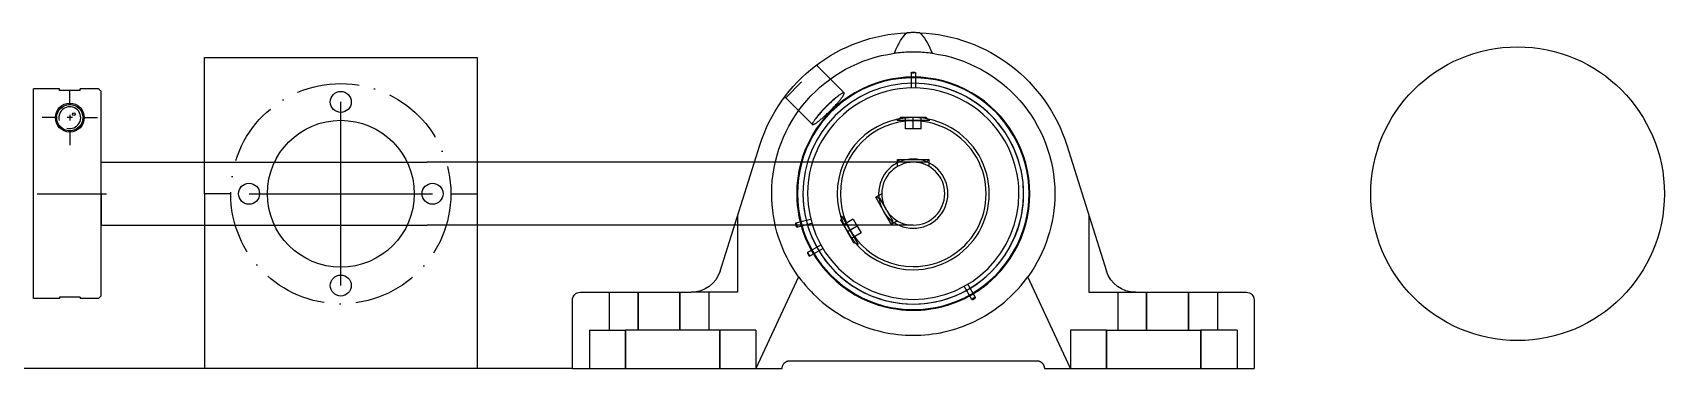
# Model space of a CAD drawing. Header units: millimetres. Extents: x -29 to 3384, y -388 to 1226.
# Drawn here: x 1731 to 2042.2, y -27.3 to 36.7 of the extents above; entities that cross this region are included whole.
import ezdxf

# ---------------------------------------------------------------- set-up
doc = ezdxf.new("R2010")
doc.units = ezdxf.units.MM
doc.linetypes.add('ACAD_ISO10W100', pattern=[18, 12, -3, 0, -3])
doc.linetypes.add('CENTER', pattern=[50.8, 31.75, -6.35, 6.35, -6.35])
for name, color, linetype in [('DEFAULT_1', 7, 'CENTER'), ('HIDDEN', 7, 'Continuous'), ('THICK', 7, 'Continuous')]:
    doc.layers.add(name, color=color, linetype=linetype)

msp = doc.modelspace()

# ---------------------------------------------------------------- linework, layer by layer
for p, q in [((1763.73081, 5.95192), (1763.73081, 31.95192)), ((1763.73081, 31.95192), (1815.73081, 31.95192)), ((1815.73081, 31.95192), (1815.73081, 5.95192)), ((1789.73081, -11.54808), (1789.73081, 23.45192)), ((1744.05018, 5.96013), (1744.05018, 11.96013)), ((1744.05018, 11.96013), (1806.20045, 11.96013)), ((1898.91512, 11.96013), (1806.20121, 11.96013)), ((1744.05018, 5.96013), (1744.05018, -0.03987)), ((1768.73081, 5.95192), (1763.73081, 5.95192)), ((1763.73081, 5.95192), (1763.73081, -27.33987)), ((1768.73081, 5.95192), (1768.73081, 5.95192)), ((1772.23081, 5.95192), (1807.23081, 5.95192)), ((1810.73081, 5.95192), (1810.73081, 5.95192)), ((1810.73081, 5.95192), (1815.73081, 5.95192)), ((1815.73081, 5.95192), (1815.73081, -27.33987)), ((1744.05018, -0.03987), (1806.2012, -0.03987)), ((1898.91512, -0.03987), (1806.2012, -0.03987)), ((1898.91512, -0.03987), (1898.91512, -0.03987)), ((1833.91512, -27.33987), (1712.56101, -27.33987))]:
    msp.add_line(p, q)
at = {"color": 7, "linetype": 'Continuous'}
for p, q in [((1731.15018, -14.03987), (1731.15018, 25.94412)), ((1736.05018, 25.94412), (1731.15018, 25.94412)), ((1736.05018, 25.64388), (1736.05018, 25.94412)), ((1740.05018, 25.64388), (1736.05018, 25.64388)), ((1743.55018, 25.94412), (1740.05018, 25.94412)), ((1740.05018, 25.64388), (1740.05018, 25.94412)), ((1744.05018, -13.53987), (1744.05018, 25.44371)), ((1736.05018, -14.03987), (1731.15018, -14.03987)), ((1740.05018, -13.73987), (1736.05018, -13.73987)), ((1736.05018, -13.73987), (1736.05018, -14.03987)), ((1740.05018, -13.73987), (1740.05018, -14.03987)), ((1743.55018, -14.03987), (1740.05018, -14.03987)), ((1744.05018, -13.53987), (1743.55018, -14.03987))]:
    msp.add_line(p, q, dxfattribs=at)
at = {"color": 2, "linetype": 'Continuous'}
for p, q in [((1738.57518, 20.46013), (1737.52518, 20.46013)), ((1738.05018, 20.98513), (1738.05018, 19.93513))]:
    msp.add_line(p, q, dxfattribs=at)
for centre, radius in [((2014.16595, 5.96013), 28), ((1789.73081, 23.45192), 2), ((1789.73081, 5.95192), 14), ((1772.23081, 5.95192), 2), ((1807.23081, 5.95192), 2), ((1789.73081, -11.54808), 2)]:
    msp.add_circle(centre, radius)
at = {"linetype": 'ACAD_ISO10W100'}
msp.add_circle((1789.73081, 5.95192), 21, dxfattribs=at)
at = {"color": 7, "linetype": 'Continuous'}
for radius in [2.75, 2.5]:
    msp.add_circle((1738.05018, 20.46013), radius, dxfattribs=at)
at = {"color": 2, "linetype": 'Continuous'}
msp.add_circle((1738.82679, 21.12562), 0.25, dxfattribs=at)
msp.add_arc((1738.05018, 20.46013), 2.08333, 255, 195, dxfattribs=at)
at = {"color": 7, "linetype": 'Continuous'}
for points, start_tangent, end_tangent in [([(1743.55018, 25.94412), (1743.71723, 25.77694), (1743.8839, 25.61013), (1744.05018, 25.44371)], (0.706823655, -0.707389794), (0.706808934, -0.707404503)), ([(1738.05018, 17.96013, 4.00027), (1737.56245, 18.00817, 4.00027), (1737.09347, 18.15043, 4.00027), (1736.66125, 18.38145, 4.00027), (1736.28241, 18.69236, 4.00027), (1735.97151, 19.0712, 4.00027), (1735.74048, 19.50342, 4.00027), (1735.59822, 19.9724, 4.00027), (1735.55018, 20.46013, 4.00027), (1735.59822, 20.94785, 4.00027), (1735.74048, 21.41684, 4.00027), (1735.97151, 21.84905, 4.00027), (1736.28241, 22.2279, 4.00027), (1736.66125, 22.5388, 4.00027), (1737.09347, 22.76983, 4.00027), (1737.56245, 22.91209, 4.00027), (1738.05018, 22.96013, 4.00027)], (-0.999998276, 0.001856803), (0.999998276, 0.001856803)), ([(1738.05018, 22.96013, 4.00027), (1738.53791, 22.91209, 4.00027), (1739.00689, 22.76983, 4.00027), (1739.43911, 22.5388, 4.00027), (1739.81795, 22.2279, 4.00027), (1740.12885, 21.84905, 4.00027), (1740.35988, 21.41684, 4.00027), (1740.50214, 20.94785, 4.00027), (1740.55018, 20.46013, 4.00027), (1740.50214, 19.9724, 4.00027), (1740.35988, 19.50342, 4.00027), (1740.12885, 19.0712, 4.00027), (1739.81795, 18.69236, 4.00027), (1739.43911, 18.38145, 4.00027), (1739.00689, 18.15043, 4.00027), (1738.53791, 18.00817, 4.00027), (1738.05018, 17.96013, 4.00027)], (0.999998276, -0.001856803), (-0.999998276, -0.001856803))]:
    msp.add_spline(points, degree=3, dxfattribs=dict(at, start_tangent=start_tangent, end_tangent=end_tangent))
at = {"layer": 'DEFAULT_1', "color": 2, "linetype": 'CENTER'}
for p, q in [((1738.05018, 23.08513), (1738.05018, 25.71013)), ((1735.42518, 20.46013), (1732.80018, 20.46013)), ((1740.67518, 20.46013), (1743.30018, 20.46013)), ((1738.05018, 17.83513), (1738.05018, 15.21013)), ((1681.05018, 5.96013), (1745.05018, 5.96013))]:
    msp.add_line(p, q, dxfattribs=at)
at = {"layer": 'HIDDEN'}
for p, q in [((1880.64631, 30.28602), (1880.64631, 30.6328)), ((1885.7335, 25.19882), (1880.64631, 30.28602)), ((1898.51512, 29.04107), (1898.51561, 29.04477)), ((1898.51561, 29.03737), (1898.51512, 29.04107)), ((1898.51512, 29.04107), (1898.51512, 26.11301)), ((1898.51561, 29.04477), (1898.51709, 29.04852)), ((1898.51709, 29.03362), (1898.51561, 29.03737)), ((1898.51709, 29.04852), (1898.51957, 29.05229)), ((1898.51957, 29.02984), (1898.51709, 29.03362)), ((1898.51957, 29.05229), (1898.52305, 29.05608)), ((1898.52305, 29.02606), (1898.51957, 29.02984)), ((1898.52305, 29.05608), (1898.52753, 29.05985)), ((1898.52754, 29.02228), (1898.52305, 29.02606)), ((1898.52753, 29.05985), (1898.53303, 29.06359)), ((1898.53304, 29.01853), (1898.52754, 29.02228)), ((1898.53303, 29.06359), (1898.53955, 29.06729)), ((1898.53955, 29.01482), (1898.53304, 29.01853)), ((1898.53955, 29.06729), (1898.54708, 29.07092)), ((1898.54709, 29.01118), (1898.53955, 29.01482)), ((1898.54708, 29.07092), (1898.55563, 29.07448)), ((1898.55564, 29.00762), (1898.54709, 29.01118)), ((1898.55563, 29.07448), (1898.56512, 29.07793)), ((1898.56513, 29.00415), (1898.55564, 29.00762)), ((1898.56512, 29.07793), (1898.57549, 29.08129)), ((1898.5755, 29.00079), (1898.56513, 29.00415)), ((1898.57549, 29.08129), (1898.58667, 29.08452)), ((1898.58668, 28.99754), (1898.5755, 29.00079)), ((1898.58667, 29.08452), (1898.59859, 29.08762)), ((1898.5986, 28.99443), (1898.58668, 28.99754)), ((1898.59859, 29.08762), (1898.61118, 29.09058)), ((1898.61118, 28.99146), (1898.5986, 28.99443)), ((1898.61118, 29.09058), (1898.62436, 29.09338)), ((1898.62437, 28.98865), (1898.61118, 28.99146)), ((1898.62436, 29.09338), (1898.63811, 29.09602)), ((1898.63812, 28.986), (1898.62437, 28.98865)), ((1898.63811, 29.09602), (1898.65269, 29.09854)), ((1898.6527, 28.98346), (1898.63812, 28.986)), ((1898.65269, 29.09854), (1898.66815, 29.10096)), ((1898.66816, 28.98103), (1898.6527, 28.98346)), ((1898.66815, 29.10096), (1898.68441, 29.10326)), ((1898.68442, 28.97872), (1898.66816, 28.98103)), ((1898.68441, 29.10326), (1898.70141, 29.10542)), ((1898.70141, 28.97655), (1898.68442, 28.97872)), ((1898.70141, 29.10542), (1898.71907, 29.10743)), ((1898.71908, 28.97453), (1898.70141, 28.97655)), ((1898.71907, 29.10743), (1898.73734, 29.10927)), ((1898.73734, 28.97267), (1898.71908, 28.97453)), ((1898.73734, 29.10927), (1898.75614, 29.11094)), ((1898.75614, 28.97099), (1898.73734, 28.97267)), ((1898.75614, 29.11094), (1898.77541, 29.11241)), ((1898.77541, 28.96951), (1898.75614, 28.97099)), ((1898.77541, 29.11241), (1898.79505, 29.11369)), ((1898.79505, 28.96823), (1898.77541, 28.96951)), ((1898.79505, 29.11369), (1898.81497, 29.11476)), ((1898.81497, 28.96715), (1898.79505, 28.96823)), ((1898.81497, 29.11476), (1898.83506, 29.11564)), ((1898.83506, 28.96626), (1898.81497, 28.96715)), ((1898.83506, 29.11564), (1898.85522, 29.11633)), ((1898.85522, 28.96558), (1898.83506, 28.96626)), ((1898.85522, 29.11633), (1898.87535, 29.11681)), ((1898.87535, 28.96509), (1898.85522, 28.96558)), ((1898.87535, 29.11681), (1898.89535, 29.1171)), ((1898.89535, 28.96479), (1898.87535, 28.96509)), ((1898.89535, 29.1171), (1898.91512, 29.1172)), ((1898.91512, 28.96469), (1898.89535, 28.96479)), ((1898.91512, 29.1172), (1898.93555, 29.1171)), ((1898.93555, 28.9648), (1898.91512, 28.96469)), ((1898.93555, 29.1171), (1898.95622, 29.11678)), ((1898.95622, 28.96511), (1898.93555, 28.9648)), ((1898.95622, 29.11678), (1898.97703, 29.11627)), ((1898.97703, 28.96564), (1898.95622, 28.96511)), ((1898.97703, 29.11627), (1898.99786, 29.11554)), ((1898.99786, 28.96637), (1898.97703, 28.96564)), ((1898.99786, 29.11554), (1899.0186, 29.1146)), ((1899.0186, 28.96731), (1898.99786, 28.96637)), ((1899.0186, 29.1146), (1899.03914, 29.11345)), ((1899.03914, 28.96847), (1899.0186, 28.96731)), ((1899.03914, 29.11345), (1899.05936, 29.11209)), ((1899.05936, 28.96984), (1899.03914, 28.96847)), ((1899.05936, 29.11209), (1899.07915, 29.11051)), ((1899.07915, 28.97142), (1899.05936, 28.96984)), ((1899.07915, 29.11051), (1899.09843, 29.10874)), ((1899.09843, 28.97321), (1899.07915, 28.97142)), ((1899.09843, 29.10874), (1899.11712, 29.10678)), ((1899.11711, 28.97518), (1899.09843, 28.97321)), ((1899.13513, 28.97733), (1899.11711, 28.97518)), ((1899.11712, 29.10678), (1899.13514, 29.10464)), ((1899.15241, 28.97963), (1899.13513, 28.97733)), ((1899.13514, 29.10464), (1899.15242, 29.10235)), ((1899.16888, 28.98207), (1899.15241, 28.97963)), ((1899.15242, 29.10235), (1899.16888, 29.09993)), ((1899.16888, 29.09993), (1899.18446, 29.09738)), ((1899.18445, 28.98463), (1899.16888, 28.98207)), ((1899.19906, 28.9873), (1899.18445, 28.98463)), ((1899.18446, 29.09738), (1899.19907, 29.09472)), ((1899.21297, 28.99013), (1899.19906, 28.9873)), ((1899.19907, 29.09472), (1899.21297, 29.09191)), ((1899.21297, 29.09191), (1899.22627, 29.08892)), ((1899.22626, 28.99312), (1899.21297, 28.99013)), ((1899.23887, 28.99628), (1899.22626, 28.99312)), ((1899.22627, 29.08892), (1899.23888, 29.08578)), ((1899.25072, 28.99958), (1899.23887, 28.99628)), ((1899.23888, 29.08578), (1899.25073, 29.08249)), ((1899.26174, 29.00302), (1899.25072, 28.99958)), ((1899.25073, 29.08249), (1899.26175, 29.07907)), ((1899.27184, 29.00657), (1899.26174, 29.00302)), ((1899.26175, 29.07907), (1899.27185, 29.07552)), ((1899.28096, 29.01022), (1899.27184, 29.00657)), ((1899.27185, 29.07552), (1899.28097, 29.07188)), ((1899.28901, 29.01397), (1899.28096, 29.01022)), ((1899.28097, 29.07188), (1899.28902, 29.06814)), ((1899.29597, 29.01778), (1899.28901, 29.01397)), ((1899.28902, 29.06814), (1899.29598, 29.06433)), ((1899.30185, 29.02165), (1899.29597, 29.01778)), ((1899.29598, 29.06433), (1899.30185, 29.06047)), ((1899.30185, 29.06047), (1899.30665, 29.05658)), ((1899.30664, 29.02555), (1899.30185, 29.02165)), ((1899.31036, 29.02946), (1899.30664, 29.02555)), ((1899.30665, 29.05658), (1899.31036, 29.05267)), ((1899.31036, 29.05267), (1899.31301, 29.04877)), ((1899.313, 29.03337), (1899.31036, 29.02946)), ((1899.31459, 29.03724), (1899.313, 29.03337)), ((1899.31301, 29.04877), (1899.31459, 29.0449)), ((1899.31459, 29.0449), (1899.31512, 29.04107)), ((1899.31512, 29.04107), (1899.31459, 29.03724)), ((1899.31512, 29.04107), (1899.31512, 26.11301)), ((1877.61777, 27.25748), (1874.58923, 24.22894)), ((1877.61777, 27.25748), (1874.58923, 24.22894)), ((1885.09644, 24.95605), (1884.99904, 24.89034)), ((1885.18834, 25.01511), (1885.09644, 24.95605)), ((1885.27431, 25.06719), (1885.18834, 25.01511)), ((1885.3539, 25.112), (1885.27431, 25.06719)), ((1885.42674, 25.14928), (1885.3539, 25.112)), ((1885.49261, 25.17896), (1885.42674, 25.14928)), ((1885.55132, 25.20101), (1885.49261, 25.17896)), ((1885.60267, 25.21539), (1885.55132, 25.20101)), ((1885.64649, 25.22212), (1885.60267, 25.21539)), ((1885.68285, 25.22141), (1885.64649, 25.22212)), ((1885.66039, 24.84144), (1885.69379, 24.90977)), ((1885.71182, 25.21355), (1885.68285, 25.22141)), ((1885.69379, 24.90977), (1885.7202, 24.97159)), ((1885.73351, 25.19881), (1885.71182, 25.21355)), ((1885.7202, 24.97159), (1885.7396, 25.02672)), ((1885.74782, 25.17807), (1885.73351, 25.19881)), ((1885.7396, 25.02672), (1885.75195, 25.07497)), ((1885.75583, 25.15058), (1885.74782, 25.17807)), ((1885.75195, 25.07497), (1885.75729, 25.11624)), ((1885.75729, 25.11624), (1885.75583, 25.15058)), ((1874.58923, 24.22894), (1874.24245, 24.22894)), ((1879.67642, 19.14174), (1874.58923, 24.22894)), ((1881.71915, 21.92436), (1881.56917, 21.76541)), ((1881.87078, 22.0829), (1881.71915, 21.92436)), ((1882.02324, 22.24024), (1881.87078, 22.0829)), ((1882.17568, 22.39555), (1882.02324, 22.24024)), ((1882.32721, 22.54804), (1882.17568, 22.39555)), ((1882.47978, 22.69965), (1882.32721, 22.54804)), ((1882.63518, 22.85217), (1882.47978, 22.69965)), ((1882.7926, 23.00471), (1882.63518, 22.85217)), ((1882.95123, 23.15643), (1882.7926, 23.00471)), ((1883.11026, 23.30648), (1882.95123, 23.15643)), ((1883.09175, 21.7835), (1883.2312, 21.92379)), ((1883.26891, 23.4541), (1883.11026, 23.30648)), ((1883.2312, 21.92379), (1883.37144, 22.06658)), ((1883.42639, 23.59855), (1883.26891, 23.4541)), ((1883.37144, 22.06658), (1883.51177, 22.21123)), ((1883.58192, 23.73908), (1883.42639, 23.59855)), ((1883.51177, 22.21123), (1883.65153, 22.35711)), ((1883.73486, 23.87511), (1883.58192, 23.73908)), ((1883.65153, 22.35711), (1883.79006, 22.50358)), ((1883.88453, 24.00607), (1883.73486, 23.87511)), ((1883.79006, 22.50358), (1883.92675, 22.65002)), ((1884.03024, 24.13136), (1883.88453, 24.00607)), ((1883.92675, 22.65002), (1884.06101, 22.79583)), ((1884.1713, 24.25041), (1884.03024, 24.13136)), ((1884.06101, 22.79583), (1884.19227, 22.94038)), ((1884.30712, 24.36277), (1884.1713, 24.25041)), ((1884.19227, 22.94038), (1884.31998, 23.0831)), ((1884.43716, 24.46811), (1884.30712, 24.36277)), ((1884.31998, 23.0831), (1884.44372, 23.2235)), ((1884.56089, 24.56608), (1884.43716, 24.46811)), ((1884.44372, 23.2235), (1884.56304, 23.36104)), ((1884.67945, 24.6576), (1884.56089, 24.56608)), ((1884.56304, 23.36104), (1884.67748, 23.49517)), ((1884.67748, 23.49517), (1884.7866, 23.62535)), ((1884.78989, 24.74054), (1884.67945, 24.6576)), ((1884.7866, 23.62535), (1884.89006, 23.75111)), ((1884.89665, 24.81832), (1884.78989, 24.74054)), ((1884.89006, 23.75111), (1884.9876, 23.87204)), ((1884.99904, 24.89034), (1884.89665, 24.81832)), ((1884.9876, 23.87204), (1885.07896, 23.98772)), ((1885.07896, 23.98772), (1885.16433, 24.09832)), ((1885.16433, 24.09832), (1885.2454, 24.20606)), ((1885.2454, 24.20606), (1885.32194, 24.31066)), ((1885.32194, 24.31066), (1885.39341, 24.41152)), ((1885.39341, 24.41152), (1885.4593, 24.50803)), ((1885.4593, 24.50803), (1885.51922, 24.59967)), ((1885.51922, 24.59967), (1885.57288, 24.68605)), ((1885.57288, 24.68605), (1885.62003, 24.76677)), ((1885.62003, 24.76677), (1885.66039, 24.84144)), ((1879.65988, 19.2727), (1879.65313, 19.22883)), ((1879.65313, 19.22883), (1879.65383, 19.19244)), ((1879.65383, 19.19244), (1879.66169, 19.16344)), ((1879.67429, 19.32409), (1879.65988, 19.2727)), ((1879.66169, 19.16344), (1879.67644, 19.14173)), ((1879.69638, 19.38286), (1879.67429, 19.32409)), ((1879.67644, 19.14173), (1879.69717, 19.12742)), ((1879.72611, 19.4488), (1879.69638, 19.38286)), ((1879.69717, 19.12742), (1879.72467, 19.11941)), ((1879.72467, 19.11941), (1879.75901, 19.11796)), ((1879.76344, 19.52171), (1879.72611, 19.4488)), ((1879.75901, 19.11796), (1879.80029, 19.1233)), ((1879.80832, 19.60139), (1879.76344, 19.52171)), ((1879.80029, 19.1233), (1879.84856, 19.13566)), ((1879.86047, 19.68745), (1879.80832, 19.60139)), ((1879.84856, 19.13566), (1879.9037, 19.15506)), ((1879.91961, 19.77944), (1879.86047, 19.68745)), ((1879.9037, 19.15506), (1879.96553, 19.18148)), ((1879.98541, 19.87693), (1879.91961, 19.77944)), ((1879.96553, 19.18148), (1880.03388, 19.2149)), ((1880.05752, 19.97943), (1879.98541, 19.87693)), ((1880.03388, 19.2149), (1880.10856, 19.25527)), ((1880.13538, 20.08628), (1880.05752, 19.97943)), ((1880.10856, 19.25527), (1880.1893, 19.30243)), ((1880.21842, 20.19681), (1880.13538, 20.08628)), ((1880.1893, 19.30243), (1880.2757, 19.3561)), ((1880.30994, 20.31534), (1880.21842, 20.19681)), ((1880.2757, 19.3561), (1880.36735, 19.41603)), ((1880.40791, 20.43906), (1880.30994, 20.31534)), ((1880.36735, 19.41603), (1880.46385, 19.48193)), ((1880.51324, 20.56907), (1880.40791, 20.43906)), ((1880.46385, 19.48193), (1880.56469, 19.55339)), ((1880.6256, 20.70485), (1880.51324, 20.56907)), ((1880.56469, 19.55339), (1880.66927, 19.62991)), ((1880.74462, 20.84586), (1880.6256, 20.70485)), ((1880.66927, 19.62991), (1880.77697, 19.71095)), ((1880.86988, 20.99152), (1880.74462, 20.84586)), ((1880.77697, 19.71095), (1880.88757, 19.79632)), ((1881.00079, 21.14113), (1880.86988, 20.99152)), ((1880.88757, 19.79632), (1881.0033, 19.88772)), ((1881.13677, 21.294), (1881.00079, 21.14113)), ((1881.0033, 19.88772), (1881.12427, 19.9853)), ((1881.12427, 19.9853), (1881.25006, 20.08878)), ((1881.27724, 21.44946), (1881.13677, 21.294)), ((1881.25006, 20.08878), (1881.38026, 20.19792)), ((1881.42162, 21.60685), (1881.27724, 21.44946)), ((1881.38026, 20.19792), (1881.51439, 20.31237)), ((1881.56917, 21.76541), (1881.42162, 21.60685)), ((1881.51439, 20.31237), (1881.65192, 20.43168)), ((1881.65192, 20.43168), (1881.79231, 20.55541)), ((1881.79231, 20.55541), (1881.93502, 20.68311)), ((1881.93502, 20.68311), (1882.07955, 20.81435)), ((1882.07955, 20.81435), (1882.22533, 20.9486)), ((1882.22533, 20.9486), (1882.37175, 21.08526)), ((1882.37175, 21.08526), (1882.5182, 21.22377)), ((1882.5182, 21.22377), (1882.66405, 21.36351)), ((1882.66405, 21.36351), (1882.80868, 21.50383)), ((1882.80868, 21.50383), (1882.95146, 21.64405)), ((1882.95146, 21.64405), (1883.09175, 21.7835)), ((1895.91512, 19.91888), (1895.72838, 20.10561)), ((1895.91512, 19.91888), (1896.19987, 20.20363)), ((1898.91512, 19.91888), (1895.91512, 19.91888)), ((1897.41512, 18.33513), (1897.41512, 20.46013)), ((1897.41512, 20.46013), (1897.41512, 20.46013)), ((1898.91512, 18.33513), (1898.91512, 20.46013)), ((1898.91512, 18.33513), (1898.91512, 20.46013)), ((1901.91512, 19.91888), (1898.91512, 19.91888)), ((1900.41512, 18.33513), (1900.41512, 20.46013)), ((1900.41512, 20.46013), (1900.41512, 20.46013)), ((1901.63036, 20.20363), (1901.91512, 19.91888)), ((1901.91512, 19.91888), (1902.10185, 20.10561)), ((1897.41512, 18.33513), (1897.41512, 18.33513)), ((1898.91512, 18.33513), (1897.41512, 18.33513)), ((1900.41512, 18.33513), (1898.91512, 18.33513)), ((1900.41512, 18.33513), (1900.41512, 18.33513)), ((1869.63601, 15.1918), (1869.63601, 15.1918)), ((1895.91512, 12.50138), (1898.91512, 12.50138)), ((1895.91512, 11.15628), (1895.91512, 12.50138)), ((1896.45637, 11.96013), (1895.91512, 12.50138)), ((1898.91512, 12.50138), (1901.91512, 12.50138)), ((1901.91512, 12.50138), (1901.37387, 11.96013)), ((1901.91512, 11.15628), (1901.91512, 12.50138)), ((1928.19423, 15.1918), (1928.19423, 15.1918)), ((1898.91512, 11.96013), (1896.45637, 11.96013)), ((1901.37387, 11.96013), (1898.91512, 11.96013)), ((1892.91512, 5.96013), (1891.75023, 5.28758)), ((1893.25023, 2.6895), (1891.75023, 5.28758)), ((1891.75023, 5.28758), (1892.48959, 5.08947)), ((1892.48959, 5.08947), (1893.71896, 2.96013)), ((1865.41512, 1.80485), (1865.41512, -12.83987)), ((1876.49366, 0.2875), (1876.49377, 0.2998)), ((1876.49389, 0.27451), (1876.49366, 0.2875)), ((1876.49377, 0.2998), (1876.49422, 0.31133)), ((1876.49445, 0.26089), (1876.49389, 0.27451)), ((1876.49422, 0.31133), (1876.49503, 0.322)), ((1876.49533, 0.24674), (1876.49445, 0.26089)), ((1876.49503, 0.322), (1876.49619, 0.33175)), ((1876.49654, 0.23193), (1876.49533, 0.24674)), ((1876.49619, 0.33175), (1876.49771, 0.3405)), ((1876.49811, 0.21623), (1876.49654, 0.23193)), ((1876.49771, 0.3405), (1876.49959, 0.34821)), ((1876.50003, 0.1997), (1876.49811, 0.21623)), ((1876.49959, 0.34821), (1876.5018, 0.35488)), ((1876.50229, 0.18241), (1876.50003, 0.1997)), ((1876.5018, 0.35488), (1876.50432, 0.36051)), ((1876.50489, 0.16445), (1876.50229, 0.18241)), ((1876.50432, 0.36051), (1876.50714, 0.36512)), ((1876.50783, 0.1459), (1876.50489, 0.16445)), ((1876.50714, 0.36512), (1876.51022, 0.36868)), ((1876.51111, 0.12682), (1876.50783, 0.1459)), ((1876.51022, 0.36868), (1876.51355, 0.37121)), ((1876.51471, 0.10729), (1876.51111, 0.12682)), ((1876.51355, 0.37121), (1876.51711, 0.37271)), ((1876.51863, 0.0874), (1876.51471, 0.10729)), ((1876.51711, 0.37271), (1879.3454, 1.13055)), ((1876.51711, 0.37271), (1876.52094, 0.37319)), ((1876.52283, 0.06727), (1876.51863, 0.0874)), ((1876.52094, 0.37319), (1876.5251, 0.37267)), ((1876.52729, 0.04699), (1876.52283, 0.06727)), ((1876.5251, 0.37267), (1876.52955, 0.37112)), ((1876.53198, 0.02669), (1876.52729, 0.04699)), ((1876.52955, 0.37112), (1876.5343, 0.36854)), ((1876.53686, 0.00645), (1876.53198, 0.02669)), ((1876.5343, 0.36854), (1876.5393, 0.36492)), ((1876.54192, -0.0136), (1876.53686, 0.00645)), ((1876.5393, 0.36492), (1876.54456, 0.36025)), ((1876.54456, 0.36025), (1876.55005, 0.35451)), ((1876.55005, 0.35451), (1876.55575, 0.3477)), ((1876.55575, 0.3477), (1876.56164, 0.33984)), ((1876.56164, 0.33984), (1876.56769, 0.331)), ((1876.56769, 0.331), (1876.57385, 0.32125)), ((1876.57385, 0.32125), (1876.58011, 0.31066)), ((1876.58011, 0.31066), (1876.58642, 0.29929)), ((1876.58642, 0.29929), (1876.59276, 0.28723)), ((1876.59276, 0.28723), (1876.59908, 0.27453)), ((1876.59908, 0.27453), (1876.60545, 0.2611)), ((1876.60545, 0.2611), (1876.61195, 0.24672)), ((1876.61195, 0.24672), (1876.61857, 0.23145)), ((1876.61857, 0.23145), (1876.62526, 0.21536)), ((1876.62526, 0.21536), (1876.632, 0.19851)), ((1876.632, 0.19851), (1876.63874, 0.18097)), ((1876.63874, 0.18097), (1876.64546, 0.16281)), ((1876.64546, 0.16281), (1876.65211, 0.1441)), ((1876.65211, 0.1441), (1876.65867, 0.12492)), ((1876.65867, 0.12492), (1876.6651, 0.10539)), ((1876.6651, 0.10539), (1876.67138, 0.0856)), ((1876.67138, 0.0856), (1876.67748, 0.06567)), ((1876.67748, 0.06567), (1876.68337, 0.04571)), ((1876.68337, 0.04571), (1876.68903, 0.02582)), ((1876.68903, 0.02582), (1876.69441, 0.00611)), ((1876.69441, 0.00611), (1876.69944, -0.01301)), ((1876.72417, -0.40003), (1879.55245, 0.35781)), ((1885.32648, 1.57883), (1885.0714, 1.64718)), ((1885.22226, 1.18985), (1885.32648, 1.57883)), ((1885.32648, 1.57883), (1886.82648, -1.01925)), ((1887.44805, 1.07167), (1885.60775, 0.00917)), ((1885.60775, 0.00917), (1885.60775, 0.00917)), ((1887.44805, 1.07167), (1888.19805, -0.22737)), ((1887.44805, 1.07167), (1887.44805, 1.07167)), ((1894.75023, 0.09143), (1893.25023, 2.6895)), ((1893.71896, 2.96013), (1894.94834, 0.83079)), ((1894.94834, 0.83079), (1894.75023, 0.09143)), ((1895.91512, 0.76398), (1894.75023, 0.09143)), ((1932.41512, 1.80485), (1932.41512, -12.83987)), ((1876.5471, -0.03336), (1876.54192, -0.0136)), ((1876.55231, -0.05243), (1876.5471, -0.03336)), ((1876.55777, -0.07168), (1876.55231, -0.05243)), ((1876.56345, -0.09099), (1876.55777, -0.07168)), ((1876.56933, -0.11029), (1876.56345, -0.09099)), ((1876.57538, -0.12947), (1876.56933, -0.11029)), ((1876.58157, -0.14843), (1876.57538, -0.12947)), ((1876.58789, -0.16707), (1876.58157, -0.14843)), ((1876.5943, -0.1853), (1876.58789, -0.16707)), ((1876.60077, -0.20303), (1876.5943, -0.1853)), ((1876.60728, -0.2202), (1876.60077, -0.20303)), ((1876.6138, -0.23674), (1876.60728, -0.2202)), ((1876.62028, -0.2526), (1876.6138, -0.23674)), ((1876.62671, -0.26771), (1876.62028, -0.2526)), ((1876.63304, -0.28201), (1876.62671, -0.26771)), ((1876.63926, -0.29545), (1876.63304, -0.28201)), ((1876.64537, -0.30804), (1876.63926, -0.29545)), ((1876.65148, -0.32006), (1876.64537, -0.30804)), ((1876.6576, -0.33145), (1876.65148, -0.32006)), ((1876.66368, -0.34216), (1876.6576, -0.33145)), ((1876.66969, -0.35212), (1876.66368, -0.34216)), ((1876.67562, -0.36127), (1876.66969, -0.35212)), ((1876.68141, -0.36954), (1876.67562, -0.36127)), ((1876.68706, -0.37688), (1876.68141, -0.36954)), ((1876.69252, -0.38322), (1876.68706, -0.37688)), ((1876.69778, -0.38855), (1876.69252, -0.38322)), ((1876.70282, -0.39289), (1876.69778, -0.38855)), ((1876.69944, -0.01301), (1876.70433, -0.03241)), ((1876.70762, -0.39625), (1876.70282, -0.39289)), ((1876.70433, -0.03241), (1876.70906, -0.05198)), ((1876.71217, -0.39863), (1876.70762, -0.39625)), ((1876.70906, -0.05198), (1876.71362, -0.07163)), ((1876.71646, -0.40005), (1876.71217, -0.39863)), ((1876.71362, -0.07163), (1876.71796, -0.09126)), ((1876.72046, -0.40051), (1876.71646, -0.40005)), ((1876.71796, -0.09126), (1876.72207, -0.11078)), ((1876.72417, -0.40003), (1876.72046, -0.40051)), ((1876.72207, -0.11078), (1876.72592, -0.13008)), ((1876.72761, -0.39859), (1876.72417, -0.40003)), ((1876.72592, -0.13008), (1876.72947, -0.14908)), ((1876.73085, -0.39619), (1876.72761, -0.39859)), ((1876.72947, -0.14908), (1876.73272, -0.16767)), ((1876.73386, -0.39282), (1876.73085, -0.39619)), ((1876.73272, -0.16767), (1876.73565, -0.18579)), ((1876.73662, -0.38848), (1876.73386, -0.39282)), ((1876.73565, -0.18579), (1876.73827, -0.20338)), ((1876.7391, -0.38316), (1876.73662, -0.38848)), ((1876.73827, -0.20338), (1876.74057, -0.22036)), ((1876.7413, -0.37688), (1876.7391, -0.38316)), ((1876.74057, -0.22036), (1876.74255, -0.23666)), ((1876.7432, -0.36963), (1876.7413, -0.37688)), ((1876.74255, -0.23666), (1876.7442, -0.25222)), ((1876.74476, -0.36141), (1876.7432, -0.36963)), ((1876.7442, -0.25222), (1876.74553, -0.26696)), ((1876.74599, -0.35223), (1876.74476, -0.36141)), ((1876.74553, -0.26696), (1876.74653, -0.28093)), ((1876.74688, -0.34216), (1876.74599, -0.35223)), ((1876.74653, -0.28093), (1876.74722, -0.29439)), ((1876.74745, -0.33127), (1876.74688, -0.34216)), ((1876.74722, -0.29439), (1876.74761, -0.30732)), ((1876.74769, -0.31964), (1876.74745, -0.33127)), ((1876.74761, -0.30732), (1876.74769, -0.31964)), ((1888.19805, -0.22737), (1886.35775, -1.28987)), ((1888.19805, -0.22737), (1886.35775, -1.28987)), ((1886.82648, -1.01925), (1888.32648, -3.61732)), ((1888.94805, -1.52641), (1887.10775, -2.58891)), ((1887.10775, -2.58891), (1887.10775, -2.58891)), ((1888.19805, -0.22737), (1888.94805, -1.52641)), ((1888.94805, -1.52641), (1888.94805, -1.52641)), ((1878.71638, -5.25407), (1878.71589, -5.26071)), ((1878.71589, -5.26071), (1878.71594, -5.2682)), ((1878.71594, -5.2682), (1878.71656, -5.27654)), ((1878.71741, -5.2483), (1878.71638, -5.25407)), ((1878.71656, -5.27654), (1878.71776, -5.28572)), ((1878.71894, -5.2434), (1878.71741, -5.2483)), ((1878.71776, -5.28572), (1878.71951, -5.29567)), ((1878.72097, -5.23937), (1878.71894, -5.2434)), ((1878.71951, -5.29567), (1878.7218, -5.30633)), ((1878.72348, -5.23621), (1878.72097, -5.23937)), ((1878.7218, -5.30633), (1878.72458, -5.31762)), ((1878.72643, -5.23393), (1878.72348, -5.23621)), ((1878.72458, -5.31762), (1878.72786, -5.3295)), ((1878.72643, -5.23393), (1881.26221, -3.7699)), ((1878.72989, -5.23251), (1878.72643, -5.23393)), ((1878.72786, -5.3295), (1878.73159, -5.34188)), ((1878.73388, -5.23192), (1878.72989, -5.23251)), ((1878.73159, -5.34188), (1878.73576, -5.3547)), ((1878.73839, -5.23218), (1878.73388, -5.23192)), ((1878.73576, -5.3547), (1878.74035, -5.36792)), ((1878.74341, -5.2333), (1878.73839, -5.23218)), ((1878.74035, -5.36792), (1878.74545, -5.38181)), ((1878.74892, -5.2353), (1878.74341, -5.2333)), ((1878.74545, -5.38181), (1878.75109, -5.39641)), ((1878.75492, -5.23818), (1878.74892, -5.2353)), ((1878.75109, -5.39641), (1878.75723, -5.41164)), ((1878.76139, -5.24197), (1878.75492, -5.23818)), ((1878.75723, -5.41164), (1878.76385, -5.42744)), ((1878.76831, -5.24668), (1878.76139, -5.24197)), ((1878.76385, -5.42744), (1878.77095, -5.44374)), ((1878.77567, -5.2523), (1878.76831, -5.24668)), ((1878.77095, -5.44374), (1878.77848, -5.46049)), ((1878.78342, -5.25879), (1878.77567, -5.2523)), ((1878.77848, -5.46049), (1878.78644, -5.4776)), ((1878.79151, -5.26609), (1878.78342, -5.25879)), ((1878.78644, -5.4776), (1878.7948, -5.49502)), ((1878.79991, -5.27414), (1878.79151, -5.26609)), ((1878.7948, -5.49502), (1878.80351, -5.51267)), ((1878.80857, -5.28291), (1878.79991, -5.27414)), ((1878.80351, -5.51267), (1878.81254, -5.53045)), ((1878.81743, -5.29232), (1878.80857, -5.28291)), ((1878.81254, -5.53045), (1878.82182, -5.54829)), ((1878.82646, -5.30234), (1878.81743, -5.29232)), ((1878.82182, -5.54829), (1878.83131, -5.56609)), ((1878.83563, -5.31292), (1878.82646, -5.30234)), ((1878.83131, -5.56609), (1878.84096, -5.58377)), ((1878.84512, -5.32428), (1878.83563, -5.31292)), ((1878.84096, -5.58377), (1878.8507, -5.60124)), ((1878.85495, -5.33645), (1878.84512, -5.32428)), ((1878.8507, -5.60124), (1878.8605, -5.61841)), ((1878.86508, -5.34938), (1878.85495, -5.33645)), ((1878.8605, -5.61841), (1878.87047, -5.63548)), ((1878.87546, -5.36301), (1878.86508, -5.34938)), ((1878.87047, -5.63548), (1878.88073, -5.65265)), ((1878.88604, -5.3773), (1878.87546, -5.36301)), ((1878.88073, -5.65265), (1878.89121, -5.66984)), ((1878.89679, -5.39219), (1878.88604, -5.3773)), ((1878.89121, -5.66984), (1878.90188, -5.68696)), ((1878.90764, -5.40763), (1878.89679, -5.39219)), ((1878.90188, -5.68696), (1878.91269, -5.70392)), ((1878.91855, -5.42357), (1878.90764, -5.40763)), ((1878.91269, -5.70392), (1878.92358, -5.72063)), ((1878.92948, -5.43994), (1878.91855, -5.42357)), ((1878.92358, -5.72063), (1878.93451, -5.737)), ((1878.94038, -5.45665), (1878.92948, -5.43994)), ((1878.93451, -5.737), (1878.94541, -5.75295)), ((1878.95119, -5.4736), (1878.94038, -5.45665)), ((1878.94541, -5.75295), (1878.95626, -5.7684)), ((1878.96187, -5.49072), (1878.95119, -5.4736)), ((1878.95626, -5.7684), (1878.96699, -5.7833)), ((1878.97236, -5.50791), (1878.96187, -5.49072)), ((1878.96699, -5.7833), (1878.97756, -5.79759)), ((1878.98261, -5.52508), (1878.97236, -5.50791)), ((1878.97756, -5.79759), (1878.98793, -5.81123)), ((1878.99258, -5.54215), (1878.98261, -5.52508)), ((1878.98793, -5.81123), (1878.99805, -5.82417)), ((1879.00238, -5.55932), (1878.99258, -5.54215)), ((1878.99805, -5.82417), (1879.00787, -5.83634)), ((1879.01212, -5.57679), (1879.00238, -5.55932)), ((1879.00787, -5.83634), (1879.01735, -5.84771)), ((1879.02176, -5.59447), (1879.01212, -5.57679)), ((1879.01735, -5.84771), (1879.02651, -5.8583)), ((1879.03125, -5.61227), (1879.02176, -5.59447)), ((1879.02651, -5.8583), (1879.03553, -5.86832)), ((1879.04053, -5.63011), (1879.03125, -5.61227)), ((1879.03553, -5.86832), (1879.04439, -5.87774)), ((1879.04955, -5.6479), (1879.04053, -5.63011)), ((1879.04439, -5.87774), (1879.05303, -5.88651)), ((1879.05826, -5.66555), (1879.04955, -5.6479)), ((1879.05303, -5.88651), (1879.06142, -5.89457)), ((1879.06661, -5.68298), (1879.05826, -5.66555)), ((1879.06142, -5.89457), (1879.06951, -5.90188)), ((1879.07456, -5.7001), (1879.06661, -5.68298)), ((1879.06951, -5.90188), (1879.07725, -5.90837)), ((1879.08208, -5.71684), (1879.07456, -5.7001)), ((1879.07725, -5.90837), (1879.0846, -5.91399)), ((1879.08916, -5.73315), (1879.08208, -5.71684)), ((1879.0846, -5.91399), (1879.09151, -5.91871)), ((1879.09578, -5.74896), (1879.08916, -5.73315)), ((1879.09151, -5.91871), (1879.09797, -5.9225)), ((1879.10191, -5.76419), (1879.09578, -5.74896)), ((1879.09797, -5.9225), (1879.10397, -5.92539)), ((1879.10753, -5.77879), (1879.10191, -5.76419)), ((1879.10397, -5.92539), (1879.10948, -5.92739)), ((1879.11263, -5.79269), (1879.10753, -5.77879)), ((1879.10948, -5.92739), (1879.11449, -5.92851)), ((1879.11721, -5.80592), (1879.11263, -5.79269)), ((1879.11449, -5.92851), (1879.119, -5.92877)), ((1879.12136, -5.81875), (1879.11721, -5.80592)), ((1879.119, -5.92877), (1879.12298, -5.92818)), ((1879.12509, -5.83114), (1879.12136, -5.81875)), ((1879.12298, -5.92818), (1879.12644, -5.92675)), ((1879.12835, -5.84301), (1879.12509, -5.83114)), ((1879.12644, -5.92675), (1881.66221, -4.46272)), ((1879.12644, -5.92675), (1879.12939, -5.92447)), ((1879.13113, -5.85431), (1879.12835, -5.84301)), ((1879.12939, -5.92447), (1879.1319, -5.92131)), ((1879.1334, -5.86498), (1879.13113, -5.85431)), ((1879.1319, -5.92131), (1879.13393, -5.91728)), ((1879.13514, -5.87493), (1879.1334, -5.86498)), ((1879.13393, -5.91728), (1879.13547, -5.91237)), ((1879.13633, -5.88412), (1879.13514, -5.87493)), ((1879.13547, -5.91237), (1879.1365, -5.9066)), ((1879.13695, -5.89246), (1879.13633, -5.88412)), ((1879.1365, -5.9066), (1879.137, -5.89996)), ((1879.137, -5.89996), (1879.13695, -5.89246)), ((1888.32648, -3.61732), (1887.9375, -3.51309)), ((1888.32648, -3.61732), (1888.25813, -3.87241)), ((1862.07648, -8.78397), (1862.07648, -8.78397)), ((1862.07648, -8.78397), (1862.07648, -8.78397)), ((1935.75376, -8.78397), (1935.75376, -8.78397)), ((1935.75376, -8.78397), (1935.75376, -8.78397)), ((1877.04512, -9.87348), (1877.04512, -9.87348)), ((1877.04512, -9.87348), (1877.04512, -9.87348)), ((1910.10918, -14.22855), (1908.64515, -11.69278)), ((1910.802, -13.82855), (1909.33797, -11.29278)), ((1920.78511, -9.87348), (1920.78511, -9.87348)), ((1920.78511, -9.87348), (1920.78511, -9.87348)), ((1833.91512, -14.28987), (1833.91512, -14.28987)), ((1835.36512, -12.83987), (1835.36512, -12.83987)), ((1840.91512, -12.83987), (1840.91512, -20.08987)), ((1846.41512, -20.08987), (1846.41512, -12.83987)), ((1846.41512, -12.83987), (1846.41512, -20.08987)), ((1854.41512, -20.08987), (1854.41512, -12.83987)), ((1854.41512, -12.83987), (1854.41512, -20.08987)), ((1865.41512, -12.83987), (1856.54492, -12.83987)), ((1856.54492, -12.83987), (1856.54492, -12.83987)), ((1856.54492, -12.83987), (1856.54492, -12.83987)), ((1859.91512, -12.83987), (1859.91512, -20.08987)), ((1910.10742, -14.2166), (1910.10716, -14.22111)), ((1910.10716, -14.22111), (1910.10775, -14.2251)), ((1910.10854, -14.21158), (1910.10742, -14.2166)), ((1910.10775, -14.2251), (1910.10918, -14.22855)), ((1910.11054, -14.20607), (1910.10854, -14.21158)), ((1910.10918, -14.22855), (1910.11145, -14.23151)), ((1910.11343, -14.20007), (1910.11054, -14.20607)), ((1910.11145, -14.23151), (1910.11461, -14.23402)), ((1910.11722, -14.1936), (1910.11343, -14.20007)), ((1910.11461, -14.23402), (1910.11864, -14.23605)), ((1910.12192, -14.18668), (1910.11722, -14.1936)), ((1910.11864, -14.23605), (1910.12355, -14.23758)), ((1910.12754, -14.17932), (1910.12192, -14.18668)), ((1910.12355, -14.23758), (1910.12932, -14.23861)), ((1910.13403, -14.17157), (1910.12754, -14.17932)), ((1910.12932, -14.23861), (1910.13595, -14.2391)), ((1910.14133, -14.16347), (1910.13403, -14.17157)), ((1910.13595, -14.2391), (1910.14344, -14.23905)), ((1910.14939, -14.15508), (1910.14133, -14.16347)), ((1910.14344, -14.23905), (1910.15179, -14.23842)), ((1910.15815, -14.14642), (1910.14939, -14.15508)), ((1910.15179, -14.23842), (1910.16097, -14.23723)), ((1910.16757, -14.13755), (1910.15815, -14.14642)), ((1910.16097, -14.23723), (1910.17091, -14.23548)), ((1910.17758, -14.12852), (1910.16757, -14.13755)), ((1910.17091, -14.23548), (1910.18157, -14.23319)), ((1910.18816, -14.11936), (1910.17758, -14.12852)), ((1910.18157, -14.23319), (1910.19287, -14.2304)), ((1910.19952, -14.10987), (1910.18816, -14.11936)), ((1910.19287, -14.2304), (1910.20474, -14.22713)), ((1910.21169, -14.10003), (1910.19952, -14.10987)), ((1910.20474, -14.22713), (1910.21712, -14.2234)), ((1910.22462, -14.08991), (1910.21169, -14.10003)), ((1910.21712, -14.2234), (1910.22994, -14.21923)), ((1910.23825, -14.07953), (1910.22462, -14.08991)), ((1910.22994, -14.21923), (1910.24317, -14.21464)), ((1910.25254, -14.06894), (1910.23825, -14.07953)), ((1910.24317, -14.21464), (1910.25706, -14.20954)), ((1910.26743, -14.0582), (1910.25254, -14.06894)), ((1910.25706, -14.20954), (1910.27165, -14.2039)), ((1910.28288, -14.04735), (1910.26743, -14.0582)), ((1910.27165, -14.2039), (1910.28688, -14.19776)), ((1910.29882, -14.03644), (1910.28288, -14.04735)), ((1910.28688, -14.19776), (1910.30268, -14.19113)), ((1910.31519, -14.02551), (1910.29882, -14.03644)), ((1910.30268, -14.19113), (1910.31899, -14.18404)), ((1910.33189, -14.01461), (1910.31519, -14.02551)), ((1910.31899, -14.18404), (1910.33573, -14.17651)), ((1910.34885, -14.0038), (1910.33189, -14.01461)), ((1910.33573, -14.17651), (1910.35285, -14.16855)), ((1910.36597, -13.99312), (1910.34885, -14.0038)), ((1910.35285, -14.16855), (1910.37027, -14.16019)), ((1910.38316, -13.98263), (1910.36597, -13.99312)), ((1910.37027, -14.16019), (1910.38791, -14.15147)), ((1910.40033, -13.97238), (1910.38316, -13.98263)), ((1910.38791, -14.15147), (1910.4057, -14.14245)), ((1910.4174, -13.96241), (1910.40033, -13.97238)), ((1910.4057, -14.14245), (1910.42354, -14.13317)), ((1910.43514, -13.95228), (1910.4174, -13.96241)), ((1910.42354, -14.13317), (1910.44134, -14.12367)), ((1910.45321, -13.94222), (1910.43514, -13.95228)), ((1910.44134, -14.12367), (1910.45902, -14.11403)), ((1910.47149, -13.93227), (1910.45321, -13.94222)), ((1910.45902, -14.11403), (1910.47648, -14.10428)), ((1910.4899, -13.92249), (1910.47149, -13.93227)), ((1910.47648, -14.10428), (1910.49365, -14.09448)), ((1910.50834, -13.91291), (1910.4899, -13.92249)), ((1910.49365, -14.09448), (1910.51129, -14.08418)), ((1910.52669, -13.90367), (1910.50834, -13.91291)), ((1910.51129, -14.08418), (1910.52905, -14.07357)), ((1910.54489, -13.89475), (1910.52669, -13.90367)), ((1910.52905, -14.07357), (1910.54681, -14.06272)), ((1910.56282, -13.88622), (1910.54489, -13.89475)), ((1910.54681, -14.06272), (1910.56448, -14.05167)), ((1910.58041, -13.87813), (1910.56282, -13.88622)), ((1910.56448, -14.05167), (1910.582, -14.04049)), ((1910.59758, -13.8705), (1910.58041, -13.87813)), ((1910.582, -14.04049), (1910.59918, -14.02922)), ((1910.61426, -13.86334), (1910.59758, -13.8705)), ((1910.59918, -14.02922), (1910.61601, -14.01793)), ((1910.63037, -13.8567), (1910.61426, -13.86334)), ((1910.61601, -14.01793), (1910.63237, -14.00667)), ((1910.64585, -13.85058), (1910.63037, -13.8567)), ((1910.63237, -14.00667), (1910.64818, -13.9955)), ((1910.66062, -13.84501), (1910.64585, -13.85058)), ((1910.64818, -13.9955), (1910.66338, -13.98446)), ((1910.67461, -13.84002), (1910.66062, -13.84501)), ((1910.66338, -13.98446), (1910.67792, -13.9736)), ((1910.68806, -13.83551), (1910.67461, -13.84002)), ((1910.67792, -13.9736), (1910.69174, -13.96298)), ((1910.70107, -13.83146), (1910.68806, -13.83551)), ((1910.69174, -13.96298), (1910.70478, -13.95264)), ((1910.71357, -13.82789), (1910.70107, -13.83146)), ((1910.70478, -13.95264), (1910.717, -13.94264)), ((1910.72549, -13.82482), (1910.71357, -13.82789)), ((1910.717, -13.94264), (1910.72832, -13.93303)), ((1910.73674, -13.82229), (1910.72549, -13.82482)), ((1910.72832, -13.93303), (1910.73896, -13.92365)), ((1910.74727, -13.82031), (1910.73674, -13.82229)), ((1910.73896, -13.92365), (1910.74898, -13.91442)), ((1910.75699, -13.81892), (1910.74727, -13.82031)), ((1910.74898, -13.91442), (1910.75833, -13.90539)), ((1910.76584, -13.81813), (1910.75699, -13.81892)), ((1910.75833, -13.90539), (1910.76695, -13.89661)), ((1910.77377, -13.81796), (1910.76584, -13.81813)), ((1910.76695, -13.89661), (1910.77478, -13.88814)), ((1910.78087, -13.81833), (1910.77377, -13.81796)), ((1910.77478, -13.88814), (1910.78176, -13.88002)), ((1910.7869, -13.81935), (1910.78087, -13.81833)), ((1910.78176, -13.88002), (1910.78783, -13.87231)), ((1910.79207, -13.82088), (1910.7869, -13.81935)), ((1910.78783, -13.87231), (1910.79293, -13.86505)), ((1910.79632, -13.82294), (1910.79207, -13.82088)), ((1910.79293, -13.86505), (1910.79706, -13.85827)), ((1910.79963, -13.8255), (1910.79632, -13.82294)), ((1910.79706, -13.85827), (1910.80029, -13.85195)), ((1910.802, -13.82855), (1910.79963, -13.8255)), ((1910.80029, -13.85195), (1910.80242, -13.84622)), ((1910.80346, -13.83213), (1910.802, -13.82855)), ((1910.80242, -13.84622), (1910.80368, -13.84098)), ((1910.80402, -13.83628), (1910.80346, -13.83213)), ((1910.80368, -13.84098), (1910.80402, -13.83628)), ((1932.41512, -12.83987), (1941.28531, -12.83987)), ((1937.91512, -12.83987), (1937.91512, -20.08987)), ((1941.28531, -12.83987), (1941.28531, -12.83987)), ((1941.28531, -12.83987), (1941.28531, -12.83987)), ((1943.41512, -20.08987), (1943.41512, -12.83987)), ((1943.41512, -12.83987), (1943.41512, -20.08987)), ((1951.41512, -20.08987), (1951.41512, -12.83987)), ((1951.41512, -12.83987), (1951.41512, -20.08987)), ((1956.91512, -12.83987), (1956.91512, -20.08987)), ((1962.46512, -12.83987), (1962.46512, -12.83987)), ((1963.91512, -14.28987), (1963.91512, -14.28987)), ((1837.16512, -20.08987), (1844.04012, -20.08987)), ((1837.16512, -20.08987), (1837.16512, -27.33987)), ((1844.04012, -20.08987), (1844.04012, -27.33987)), ((1862.04012, -20.08987), (1844.04012, -20.08987)), ((1844.04012, -27.33987), (1844.04012, -20.08987)), ((1862.04012, -27.33987), (1862.04012, -20.08987)), ((1862.04012, -20.08987), (1862.04012, -27.33987)), ((1868.91512, -20.08987), (1862.04012, -20.08987)), ((1868.91512, -20.08987), (1868.91512, -27.33987)), ((1935.79012, -20.08987), (1928.91512, -20.08987)), ((1928.91512, -20.08987), (1928.91512, -27.33987)), ((1935.79012, -27.33987), (1935.79012, -20.08987)), ((1935.79012, -20.08987), (1935.79012, -27.33987)), ((1935.79012, -20.08987), (1953.79012, -20.08987)), ((1953.79012, -20.08987), (1953.79012, -27.33987)), ((1953.79012, -27.33987), (1953.79012, -20.08987)), ((1960.66512, -20.08987), (1953.79012, -20.08987)), ((1960.66512, -20.08987), (1960.66512, -27.33987)), ((1833.91512, -27.33987), (1833.91512, -27.33987)), ((1868.91512, -27.33987), (1868.91512, -27.33987)), ((1868.91512, -27.33987), (1868.91512, -27.33987)), ((1873.91512, -27.33987), (1873.91512, -27.33987)), ((1875.36512, -25.88987), (1875.36512, -25.88987)), ((1922.46512, -25.88987), (1922.46512, -25.88987)), ((1923.91512, -27.33987), (1923.91512, -27.33987)), ((1928.91512, -27.33987), (1928.91512, -27.33987)), ((1928.91512, -27.33987), (1928.91512, -27.33987)), ((1963.91512, -27.33987), (1963.91512, -27.33987))]:
    msp.add_line(p, q, dxfattribs=at)
for radius, start, end in [(22.23397, 359.9999802, 180), (22.23397, 359.9999802, 180), (21.04638, 90.0000187, 180), (20.15685, 359.9999802, 180), (21.04638, 0.0000198, 90.0000187), (23.5, 127.2769966, 142.7233658), (13.9, 90.0000187, 269.9999813), (13.9, 269.9999813, 90.0000187), (6.6, 90.0000187, 180), (6.6, 359.9999802, 90.0000187), (22.23397, 180, 0.0000198), (22.23397, 180, 359.9999802), (21.04638, 180, 0.0000198), (20.15685, 180, 359.9999802), (6.6, 180, 359.9999802)]:
    msp.add_arc((1898.91512, 5.96013), radius, start, end, dxfattribs=at)
at = {"layer": 'THICK'}
for p, q in [((1897.88906, 36.64281), (1897.68215, 36.63536)), ((1898.09549, 36.64905), (1897.88906, 36.64281)), ((1898.3014, 36.65399), (1898.09549, 36.64905)), ((1898.5067, 36.65741), (1898.3014, 36.65399)), ((1898.7113, 36.65944), (1898.5067, 36.65741)), ((1898.91512, 36.66013), (1898.7113, 36.65944)), ((1899.11893, 36.65944), (1898.91512, 36.66013)), ((1899.32353, 36.65741), (1899.11893, 36.65944)), ((1899.52884, 36.65399), (1899.32353, 36.65741)), ((1899.73475, 36.64918), (1899.52884, 36.65399)), ((1899.94117, 36.64281), (1899.73475, 36.64918)), ((1900.14808, 36.63536), (1899.94117, 36.64281)), ((1895.68749, 32.76647), (1895.33056, 32.72113)), ((1896.04588, 32.80724), (1895.68749, 32.76647)), ((1896.40536, 32.84319), (1896.04588, 32.80724)), ((1896.7655, 32.87431), (1896.40536, 32.84319)), ((1897.12582, 32.90078), (1896.7655, 32.87431)), ((1897.48598, 32.92206), (1897.12582, 32.90078)), ((1897.84542, 32.93874), (1897.48598, 32.92206)), ((1898.20372, 32.95063), (1897.84542, 32.93874)), ((1898.56044, 32.95776), (1898.20372, 32.95063)), ((1898.91512, 32.96013), (1898.56044, 32.95776)), ((1899.2698, 32.95776), (1898.91512, 32.96013)), ((1899.62651, 32.95063), (1899.2698, 32.95776)), ((1899.98481, 32.93874), (1899.62651, 32.95063)), ((1900.34425, 32.92206), (1899.98481, 32.93874)), ((1900.70441, 32.90078), (1900.34425, 32.92206)), ((1901.06473, 32.87431), (1900.70441, 32.90078)), ((1901.42488, 32.84319), (1901.06473, 32.87431)), ((1901.78436, 32.80724), (1901.42488, 32.84319)), ((1902.14274, 32.76647), (1901.78436, 32.80724)), ((1902.49967, 32.72113), (1902.14274, 32.76647)), ((1896.19987, 20.20363), (1896.45637, 20.46013)), ((1898.91512, 20.46013), (1896.45637, 20.46013)), ((1901.37387, 20.46013), (1898.91512, 20.46013)), ((1901.37387, 20.46013), (1901.63036, 20.20363)), ((1862.07648, -8.78397), (1869.63601, 15.1918)), ((1928.19423, 15.1918), (1935.75376, -8.78397)), ((1885.12837, 0.83947), (1885.22226, 1.18985)), ((1885.12837, 0.83947), (1886.35775, -1.28987)), ((1887.58712, -3.41921), (1886.35775, -1.28987)), ((1887.9375, -3.51309), (1887.58712, -3.41921)), ((1877.04512, -9.87348), (1868.91512, -27.33987)), ((1877.04512, -9.87348), (1877.49279, -10.47405)), ((1877.49279, -10.47405), (1877.95421, -11.0587)), ((1877.95421, -11.0587), (1878.42849, -11.62672)), ((1878.42849, -11.62672), (1878.91455, -12.17756)), ((1878.91455, -12.17756), (1879.41129, -12.71071)), ((1918.41894, -12.71071), (1918.91568, -12.17756)), ((1918.91568, -12.17756), (1919.40175, -11.62672)), ((1919.40175, -11.62672), (1919.87602, -11.0587)), ((1919.87602, -11.0587), (1920.33745, -10.47405)), ((1920.33745, -10.47405), (1920.78512, -9.87348)), ((1928.91512, -27.33987), (1920.78511, -9.87348)), ((1833.91512, -27.33987), (1833.91512, -14.28987)), ((1835.36512, -12.83987), (1856.54492, -12.83987)), ((1879.41129, -12.71071), (1879.91775, -13.22581)), ((1879.91775, -13.22581), (1880.43949, -13.7287)), ((1880.43949, -13.7287), (1880.97925, -14.22163)), ((1880.97925, -14.22163), (1881.53653, -14.70348)), ((1881.53653, -14.70348), (1882.11081, -15.17313)), ((1882.11081, -15.17313), (1882.70146, -15.62959)), ((1915.12877, -15.62959), (1915.71942, -15.17313)), ((1915.71942, -15.17313), (1916.2937, -14.70348)), ((1916.2937, -14.70348), (1916.85098, -14.22163)), ((1916.85098, -14.22163), (1917.39075, -13.7287)), ((1917.39075, -13.7287), (1917.91248, -13.22581)), ((1917.91248, -13.22581), (1918.41894, -12.71071)), ((1941.28531, -12.83987), (1962.46512, -12.83987)), ((1963.91512, -14.28987), (1963.91512, -27.33987)), ((1882.70146, -15.62959), (1883.30782, -16.07193)), ((1883.30782, -16.07193), (1883.92921, -16.49923)), ((1883.92921, -16.49923), (1884.56494, -16.91062)), ((1884.56494, -16.91062), (1885.21422, -17.30538)), ((1885.21422, -17.30538), (1885.87623, -17.68278)), ((1885.87623, -17.68278), (1886.55016, -18.04212)), ((1886.55016, -18.04212), (1887.23514, -18.38277)), ((1887.23514, -18.38277), (1887.93021, -18.70424)), ((1909.90002, -18.70424), (1910.5951, -18.38277)), ((1910.5951, -18.38277), (1911.28007, -18.04212)), ((1911.28007, -18.04212), (1911.954, -17.68278)), ((1911.954, -17.68278), (1912.61602, -17.30538)), ((1912.61602, -17.30538), (1913.26529, -16.91062)), ((1913.26529, -16.91062), (1913.90102, -16.49923)), ((1913.90102, -16.49923), (1914.52241, -16.07193)), ((1914.52241, -16.07193), (1915.12877, -15.62959)), ((1887.93021, -18.70424), (1888.63446, -19.00601)), ((1888.63446, -19.00601), (1889.34715, -19.2877)), ((1889.34715, -19.2877), (1890.06743, -19.54903)), ((1890.06743, -19.54903), (1890.79427, -19.78966)), ((1890.79427, -19.78966), (1891.52666, -20.00928)), ((1891.52666, -20.00928), (1892.26354, -20.2077)), ((1892.26354, -20.2077), (1893.00381, -20.38481)), ((1893.00381, -20.38481), (1893.74639, -20.54052)), ((1893.74639, -20.54052), (1894.4902, -20.67479)), ((1894.4902, -20.67479), (1895.23412, -20.78774)), ((1895.23412, -20.78774), (1895.97701, -20.87953)), ((1895.97701, -20.87953), (1896.71771, -20.9503)), ((1896.71771, -20.9503), (1897.45508, -21.00034)), ((1897.45508, -21.00034), (1898.18794, -21.03006)), ((1898.18794, -21.03006), (1898.91512, -21.03987)), ((1898.91512, -21.03987), (1899.64229, -21.03006)), ((1899.64229, -21.03006), (1900.37515, -21.00034)), ((1900.37515, -21.00034), (1901.11252, -20.9503)), ((1901.11252, -20.9503), (1901.85323, -20.87953)), ((1901.85323, -20.87953), (1902.59611, -20.78774)), ((1902.59611, -20.78774), (1903.34003, -20.67479)), ((1903.34003, -20.67479), (1904.08384, -20.54052)), ((1904.08384, -20.54052), (1904.82642, -20.38481)), ((1904.82642, -20.38481), (1905.56669, -20.2077)), ((1905.56669, -20.2077), (1906.30357, -20.00928)), ((1906.30357, -20.00928), (1907.03596, -19.78966)), ((1907.03596, -19.78966), (1907.76281, -19.54903)), ((1907.76281, -19.54903), (1908.48308, -19.2877)), ((1908.48308, -19.2877), (1909.19577, -19.00601)), ((1909.19577, -19.00601), (1909.90002, -18.70424)), ((1833.91512, -27.33987), (1868.91512, -27.33987)), ((1868.91512, -27.33987), (1873.91512, -27.33987)), ((1873.91512, -27.33987), (1873.91739, -27.26049)), ((1873.91739, -27.26049), (1873.92421, -27.18013)), ((1873.92421, -27.18013), (1873.9356, -27.09928)), ((1873.9356, -27.09928), (1873.95158, -27.01844)), ((1873.95158, -27.01844), (1873.97215, -26.93812)), ((1873.97215, -26.93812), (1873.99733, -26.85881)), ((1873.99733, -26.85881), (1874.02714, -26.78102)), ((1874.02714, -26.78102), (1874.06151, -26.70519)), ((1874.06151, -26.70519), (1874.10013, -26.6317)), ((1874.10013, -26.6317), (1874.1426, -26.56086)), ((1874.1426, -26.56086), (1874.18856, -26.49302)), ((1874.18856, -26.49302), (1874.23764, -26.4285)), ((1874.23764, -26.4285), (1874.28946, -26.36763)), ((1874.28946, -26.36763), (1874.34366, -26.31074)), ((1874.34366, -26.31074), (1874.40116, -26.25684)), ((1874.40116, -26.25684), (1874.46243, -26.20547)), ((1874.46243, -26.20547), (1874.52714, -26.15699)), ((1874.52714, -26.15699), (1874.59497, -26.11174)), ((1874.59497, -26.11174), (1874.6656, -26.07004)), ((1874.6656, -26.07004), (1874.73869, -26.03226)), ((1874.73869, -26.03226), (1874.81394, -25.99871)), ((1874.81394, -25.99871), (1874.89099, -25.96968)), ((1874.89099, -25.96968), (1874.96938, -25.94519)), ((1874.96938, -25.94519), (1875.04866, -25.92521)), ((1875.04866, -25.92521), (1875.12834, -25.90971)), ((1875.12834, -25.90971), (1875.20796, -25.89867)), ((1875.20796, -25.89867), (1875.28704, -25.89207)), ((1875.28704, -25.89207), (1875.36512, -25.88987)), ((1875.36512, -25.88987), (1898.91512, -25.88987)), ((1898.91512, -25.88987), (1922.46512, -25.88987)), ((1922.46512, -25.88987), (1922.53129, -25.89145)), ((1922.53129, -25.89145), (1922.59824, -25.8962)), ((1922.59824, -25.8962), (1922.66567, -25.90414)), ((1922.66567, -25.90414), (1922.7333, -25.91528)), ((1922.7333, -25.91528), (1922.80085, -25.92964)), ((1922.80085, -25.92964), (1922.86802, -25.94723)), ((1922.86802, -25.94723), (1922.93453, -25.96807)), ((1922.93453, -25.96807), (1923.00008, -25.99217)), ((1923.00008, -25.99217), (1923.06441, -26.01955)), ((1923.06441, -26.01955), (1923.12727, -26.05007)), ((1923.12727, -26.05007), (1923.18861, -26.08327)), ((1923.18861, -26.08327), (1923.24781, -26.11971)), ((1923.24781, -26.11971), (1923.3051, -26.15842)), ((1923.3051, -26.15842), (1923.36013, -26.19944)), ((1923.36013, -26.19944), (1923.41272, -26.24256)), ((1923.41272, -26.24256), (1923.46266, -26.28758)), ((1923.46266, -26.28758), (1923.50985, -26.33438)), ((1923.50985, -26.33438), (1923.55516, -26.38385)), ((1923.55516, -26.38385), (1923.59869, -26.43613)), ((1923.59869, -26.43613), (1923.64023, -26.49102)), ((1923.64023, -26.49102), (1923.67952, -26.54829)), ((1923.67952, -26.54829), (1923.71663, -26.60761)), ((1923.71663, -26.60761), (1923.7505, -26.66925)), ((1923.7505, -26.66925), (1923.78173, -26.73251)), ((1923.78173, -26.73251), (1923.8098, -26.79737)), ((1923.8098, -26.79737), (1923.83456, -26.86358)), ((1923.83456, -26.86358), (1923.85599, -26.93086)), ((1923.85599, -26.93086), (1923.87409, -26.99891)), ((1923.87409, -26.99891), (1923.88889, -27.06741)), ((1923.88889, -27.06741), (1923.90038, -27.13606)), ((1923.90038, -27.13606), (1923.90857, -27.20456)), ((1923.90857, -27.20456), (1923.91348, -27.27259)), ((1923.91348, -27.27259), (1923.91512, -27.33987)), ((1923.91512, -27.33987), (1928.91512, -27.33987)), ((1928.91512, -27.33987), (1963.91512, -27.33987))]:
    msp.add_line(p, q, dxfattribs=at)
for radius, start, end in [(22.09638, 359.9999802, 180), (21.04638, 90.0000187, 180), (21.04638, 359.9999802, 90.0000187), (14.5, 90.0000187, 269.9999813), (13.9, 90.0000187, 269.9999813), (14.5, 269.9999813, 90.0000187), (13.9, 269.9999813, 90.0000187), (6.6, 90.0000187, 180), (6.6, 359.9999802, 90.0000187), (6, 90.0000187, 180), (6, 359.9999802, 90.0000187), (22.09638, 180, 0.0000198), (21.04638, 180, 359.9999802), (6.6, 180, 359.9999802), (6, 180, 269.9999813), (6, 269.9999813, 359.9999802)]:
    msp.add_arc((1898.91512, 5.96013), radius, start, end, dxfattribs=at)
at = {"layer": 'THICK', "extrusion": (0, 0, -1)}
for centre, major_axis, ratio, start_param, end_param in [((1898.91512, 5.96013), (0, 30.7), 1, -1.265363708, -0.040172418), ((1898.91512, -105.61679), (0, -142.76923), 0.1015625, 2.891792009, 3.05645802), ((1898.91512, -105.61679), (0, -142.76923), 0.1015625, -3.05645802, -2.891792009), ((1898.91512, 5.96013), (0, 30.7), 1, 0.040172418, 1.265363708), ((1898.91512, 5.96013), (0, 27), 1, -1.570796327, -0.133154479), ((1898.91512, 5.96013), (0, 27), 1, 0.133154479, 1.570796327), ((1898.91512, 5.96013), (0, 27), 1, -2.19744065, -1.570796327), ((1898.91512, 5.96013), (0, 27), 1, 1.570796327, 2.19744065), ((1856.54492, -7.03987), (0, 5.8), 1, 1.876228946, 3.141592654), ((1941.28531, -7.03987), (0, 5.8), 1, 3.141592654, 4.406956361), ((1835.36512, -14.28987), (0, 1.45), 1, -1.570796327, 0), ((1962.46512, -14.28987), (0, 1.45), 1, 0, 1.570796327)]:
    msp.add_ellipse(centre, major_axis=major_axis, ratio=ratio, start_param=start_param, end_param=end_param, dxfattribs=at)

doc.saveas('drawing.dxf')
